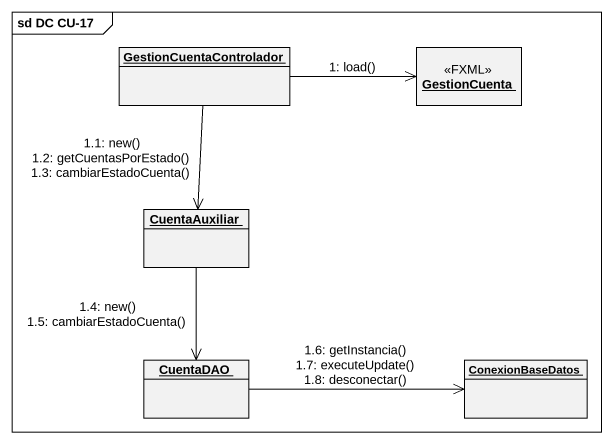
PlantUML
@startuml
mainframe sd DC CU-17
hide circle
hide empty members
object GestionCuentaControlador
object GestionCuenta <<FXML>>
object CuentaAuxiliar
object CuentaDAO
object ConexionBaseDatos
GestionCuentaControlador -right-> GestionCuenta : 1: load()
GestionCuentaControlador --> CuentaAuxiliar : 1.1: new()\n1.2: getCuentasPorEstado()\n1.3: cambiarEstadoCuenta()
CuentaAuxiliar --> CuentaDAO : 1.4: new()\n1.5: cambiarEstadoCuenta()
CuentaDAO -right-> ConexionBaseDatos : 1.6: getInstancia()\n1.7: executeUpdate()\n1.8: desconectar()
@enduml
